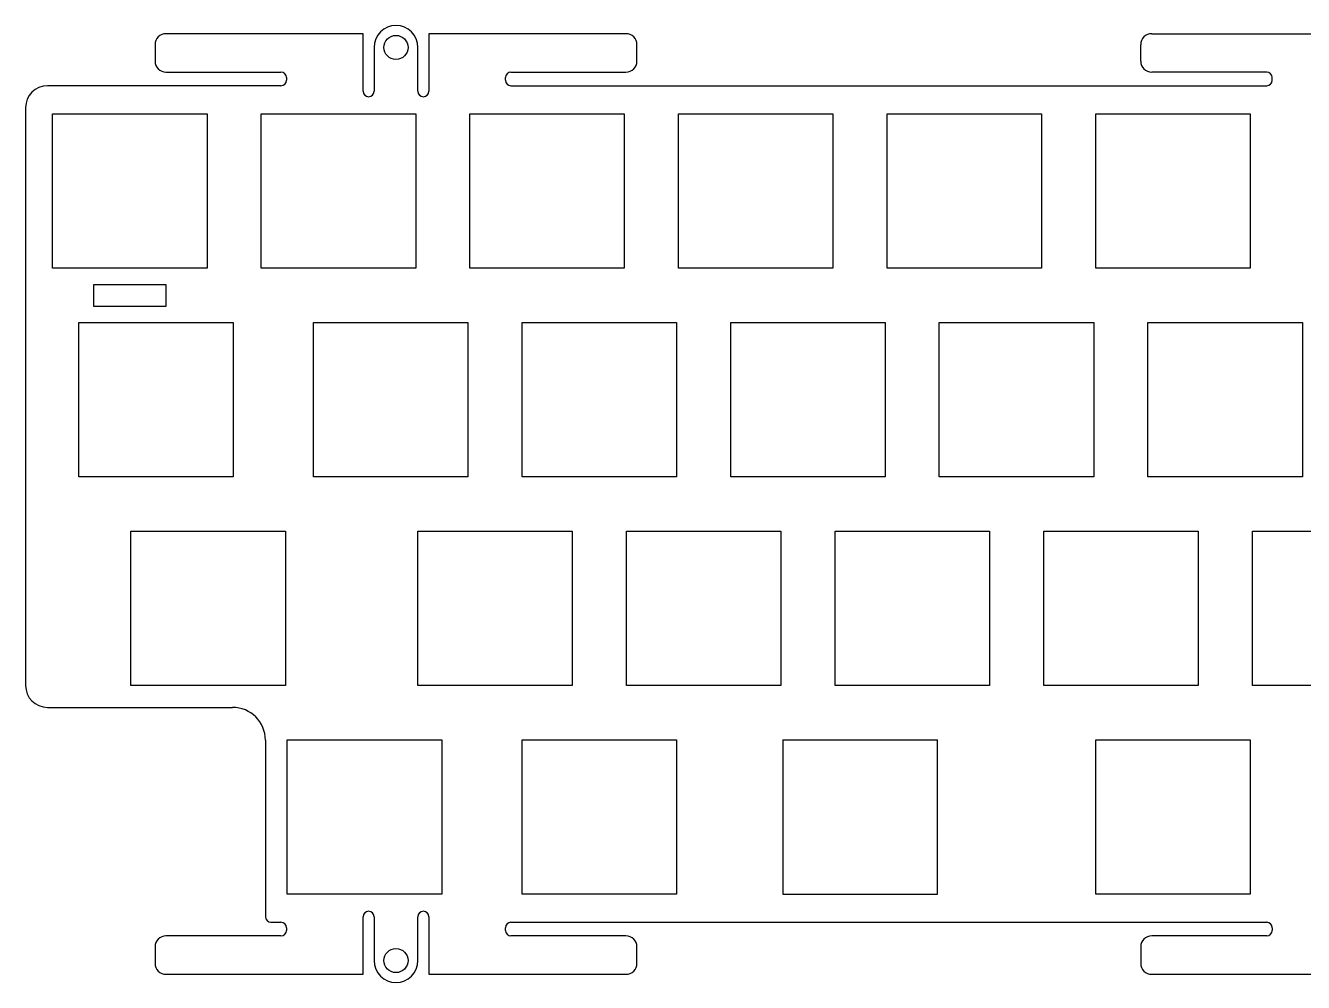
# Model space of a CAD drawing. Header units: millimetres. Extents: x -252 to -4, y 9 to 97.
# Drawn here: x -251.8 to -135.2, y 9.5 to 96.9 of the extents above; entities that cross this region are included whole.
import ezdxf

# ---------------------------------------------------------------- set-up
doc = ezdxf.new("R2010")
doc.units = ezdxf.units.MM
for name, color, linetype in [('Shape1002', 7, 'CONTINUOUS'), ('Shape1003', 7, 'CONTINUOUS'), ('Shape1004', 7, 'CONTINUOUS'), ('Shape1005', 7, 'CONTINUOUS'), ('Shape1010', 7, 'CONTINUOUS'), ('Shape1011', 7, 'CONTINUOUS'), ('Shape1012', 7, 'CONTINUOUS'), ('Shape1013', 7, 'CONTINUOUS'), ('Shape1018', 7, 'CONTINUOUS'), ('Shape1020', 7, 'CONTINUOUS'), ('Shape1021', 7, 'CONTINUOUS'), ('Shape1026', 7, 'CONTINUOUS'), ('Shape1027', 7, 'CONTINUOUS'), ('Shape1028', 7, 'CONTINUOUS'), ('Shape1029', 7, 'CONTINUOUS'), ('Shape1038', 7, 'CONTINUOUS'), ('Shape1039', 7, 'CONTINUOUS'), ('Shape1040', 7, 'CONTINUOUS'), ('Shape1041', 7, 'CONTINUOUS'), ('Shape1046', 7, 'CONTINUOUS'), ('Shape1047', 7, 'CONTINUOUS'), ('Shape1048', 7, 'CONTINUOUS'), ('Shape1049', 7, 'CONTINUOUS'), ('Shape1054', 7, 'CONTINUOUS'), ('Shape1055', 7, 'CONTINUOUS'), ('Shape1056', 7, 'CONTINUOUS'), ('Shape1057', 7, 'CONTINUOUS'), ('Shape1058', 7, 'CONTINUOUS'), ('Shape1059', 7, 'CONTINUOUS'), ('Shape1060', 7, 'CONTINUOUS'), ('Shape1061', 7, 'CONTINUOUS'), ('Shape1062', 7, 'CONTINUOUS'), ('Shape1063', 7, 'CONTINUOUS'), ('Shape1064', 7, 'CONTINUOUS'), ('Shape1065', 7, 'CONTINUOUS'), ('Shape1066', 7, 'CONTINUOUS'), ('Shape1067', 7, 'CONTINUOUS'), ('Shape1068', 7, 'CONTINUOUS'), ('Shape1069', 7, 'CONTINUOUS'), ('Shape1115', 7, 'CONTINUOUS'), ('Shape1116', 7, 'CONTINUOUS'), ('Shape1117', 7, 'CONTINUOUS'), ('Shape1126', 7, 'CONTINUOUS'), ('Shape1127', 7, 'CONTINUOUS'), ('Shape1128', 7, 'CONTINUOUS'), ('Shape1129', 7, 'CONTINUOUS'), ('Shape1130', 7, 'CONTINUOUS'), ('Shape1131', 7, 'CONTINUOUS'), ('Shape1132', 7, 'CONTINUOUS'), ('Shape1133', 7, 'CONTINUOUS'), ('Shape1174', 7, 'CONTINUOUS'), ('Shape548', 7, 'CONTINUOUS'), ('Shape551', 7, 'CONTINUOUS'), ('Shape754', 7, 'CONTINUOUS'), ('Shape755', 7, 'CONTINUOUS'), ('Shape756', 7, 'CONTINUOUS'), ('Shape757', 7, 'CONTINUOUS'), ('Shape758', 7, 'CONTINUOUS'), ('Shape759', 7, 'CONTINUOUS'), ('Shape760', 7, 'CONTINUOUS'), ('Shape761', 7, 'CONTINUOUS'), ('Shape762', 7, 'CONTINUOUS'), ('Shape795', 7, 'CONTINUOUS'), ('Shape796', 7, 'CONTINUOUS'), ('Shape797', 7, 'CONTINUOUS'), ('Shape798', 7, 'CONTINUOUS'), ('Shape799', 7, 'CONTINUOUS'), ('Shape800', 7, 'CONTINUOUS'), ('Shape801', 7, 'CONTINUOUS'), ('Shape802', 7, 'CONTINUOUS'), ('Shape803', 7, 'CONTINUOUS'), ('Shape846', 7, 'CONTINUOUS'), ('Shape847', 7, 'CONTINUOUS'), ('Shape848', 7, 'CONTINUOUS'), ('Shape849', 7, 'CONTINUOUS'), ('Shape850', 7, 'CONTINUOUS'), ('Shape851', 7, 'CONTINUOUS'), ('Shape852', 7, 'CONTINUOUS'), ('Shape853', 7, 'CONTINUOUS'), ('Shape854', 7, 'CONTINUOUS'), ('Shape855', 7, 'CONTINUOUS'), ('Shape856', 7, 'CONTINUOUS'), ('Shape857', 7, 'CONTINUOUS'), ('Shape858', 7, 'CONTINUOUS'), ('Shape859', 7, 'CONTINUOUS'), ('Shape860', 7, 'CONTINUOUS'), ('Shape861', 7, 'CONTINUOUS'), ('Shape862', 7, 'CONTINUOUS'), ('Shape863', 7, 'CONTINUOUS'), ('Shape864', 7, 'CONTINUOUS'), ('Shape865', 7, 'CONTINUOUS'), ('Shape866', 7, 'CONTINUOUS'), ('Shape867', 7, 'CONTINUOUS'), ('Shape868', 7, 'CONTINUOUS'), ('Shape869', 7, 'CONTINUOUS'), ('Shape870', 7, 'CONTINUOUS'), ('Shape871', 7, 'CONTINUOUS'), ('Shape885', 7, 'CONTINUOUS'), ('Shape886', 7, 'CONTINUOUS'), ('Shape887', 7, 'CONTINUOUS'), ('Shape888', 7, 'CONTINUOUS'), ('Shape889', 7, 'CONTINUOUS'), ('Shape890', 7, 'CONTINUOUS'), ('Shape891', 7, 'CONTINUOUS'), ('Shape892', 7, 'CONTINUOUS'), ('Shape893', 7, 'CONTINUOUS'), ('Shape894', 7, 'CONTINUOUS'), ('Shape895', 7, 'CONTINUOUS'), ('Shape896', 7, 'CONTINUOUS'), ('Shape897', 7, 'CONTINUOUS'), ('Shape898', 7, 'CONTINUOUS'), ('Shape899', 7, 'CONTINUOUS'), ('Shape900', 7, 'CONTINUOUS'), ('Shape901', 7, 'CONTINUOUS'), ('Shape902', 7, 'CONTINUOUS'), ('Shape903', 7, 'CONTINUOUS'), ('Shape904', 7, 'CONTINUOUS'), ('Shape905', 7, 'CONTINUOUS'), ('Shape906', 7, 'CONTINUOUS'), ('Shape907', 7, 'CONTINUOUS'), ('Shape908', 7, 'CONTINUOUS'), ('Shape909', 7, 'CONTINUOUS'), ('Shape910', 7, 'CONTINUOUS'), ('Shape911', 7, 'CONTINUOUS'), ('Shape912', 7, 'CONTINUOUS'), ('Shape913', 7, 'CONTINUOUS'), ('Shape914', 7, 'CONTINUOUS'), ('Shape915', 7, 'CONTINUOUS'), ('Shape916', 7, 'CONTINUOUS'), ('Shape917', 7, 'CONTINUOUS'), ('Shape918', 7, 'CONTINUOUS'), ('Shape919', 7, 'CONTINUOUS'), ('Shape920', 7, 'CONTINUOUS'), ('Shape921', 7, 'CONTINUOUS'), ('Shape946', 7, 'CONTINUOUS'), ('Shape947', 7, 'CONTINUOUS'), ('Shape948', 7, 'CONTINUOUS'), ('Shape949', 7, 'CONTINUOUS'), ('Shape954', 7, 'CONTINUOUS'), ('Shape955', 7, 'CONTINUOUS'), ('Shape956', 7, 'CONTINUOUS'), ('Shape957', 7, 'CONTINUOUS'), ('Shape958', 7, 'CONTINUOUS'), ('Shape959', 7, 'CONTINUOUS'), ('Shape960', 7, 'CONTINUOUS'), ('Shape961', 7, 'CONTINUOUS'), ('Shape974', 7, 'CONTINUOUS'), ('Shape975', 7, 'CONTINUOUS'), ('Shape976', 7, 'CONTINUOUS'), ('Shape977', 7, 'CONTINUOUS'), ('Shape982', 7, 'CONTINUOUS'), ('Shape983', 7, 'CONTINUOUS'), ('Shape984', 7, 'CONTINUOUS'), ('Shape985', 7, 'CONTINUOUS'), ('Shape986', 7, 'CONTINUOUS'), ('Shape987', 7, 'CONTINUOUS'), ('Shape988', 7, 'CONTINUOUS'), ('Shape989', 7, 'CONTINUOUS'), ('Shape990', 7, 'CONTINUOUS'), ('Shape991', 7, 'CONTINUOUS'), ('Shape992', 7, 'CONTINUOUS'), ('Shape993', 7, 'CONTINUOUS'), ('Shape994', 7, 'CONTINUOUS'), ('Shape995', 7, 'CONTINUOUS'), ('Shape996', 7, 'CONTINUOUS'), ('Shape997', 7, 'CONTINUOUS')]:
    doc.layers.add(name, color=color, linetype=linetype)

msp = doc.modelspace()

# ---------------------------------------------------------------- linework, layer by layer
at = {"layer": 'Shape1002'}
msp.add_line((-206.515, 55.6709), (-206.515, 69.7709), dxfattribs=at)
at = {"layer": 'Shape1003'}
msp.add_line((-206.515, 69.7709), (-192.415, 69.7709), dxfattribs=at)
at = {"layer": 'Shape1004'}
msp.add_line((-192.415, 69.7709), (-192.415, 55.6709), dxfattribs=at)
at = {"layer": 'Shape1005'}
msp.add_line((-192.415, 55.6709), (-206.515, 55.6709), dxfattribs=at)
at = {"layer": 'Shape1010'}
msp.add_line((-135.265, 69.7709), (-135.265, 55.6709), dxfattribs=at)
at = {"layer": 'Shape1011'}
msp.add_line((-135.265, 55.6709), (-149.365, 55.6709), dxfattribs=at)
at = {"layer": 'Shape1012'}
msp.add_line((-149.365, 55.6709), (-149.365, 69.7709), dxfattribs=at)
at = {"layer": 'Shape1013'}
msp.add_line((-149.365, 69.7709), (-135.265, 69.7709), dxfattribs=at)
at = {"layer": 'Shape1018'}
msp.add_line((-139.835, 50.7209), (-125.735, 50.7209), dxfattribs=at)
at = {"layer": 'Shape1020'}
msp.add_line((-125.735, 36.6209), (-139.835, 36.6209), dxfattribs=at)
at = {"layer": 'Shape1021'}
msp.add_line((-139.835, 36.6209), (-139.835, 50.7209), dxfattribs=at)
at = {"layer": 'Shape1026'}
msp.add_line((-144.785, 36.6209), (-158.885, 36.6209), dxfattribs=at)
at = {"layer": 'Shape1027'}
msp.add_line((-158.885, 36.6209), (-158.885, 50.7209), dxfattribs=at)
at = {"layer": 'Shape1028'}
msp.add_line((-158.885, 50.7209), (-144.785, 50.7209), dxfattribs=at)
at = {"layer": 'Shape1029'}
msp.add_line((-144.785, 50.7209), (-144.785, 36.6209), dxfattribs=at)
at = {"layer": 'Shape1038'}
msp.add_line((-177.935, 50.7209), (-163.835, 50.7209), dxfattribs=at)
at = {"layer": 'Shape1039'}
msp.add_line((-163.835, 50.7209), (-163.835, 36.6209), dxfattribs=at)
at = {"layer": 'Shape1040'}
msp.add_line((-163.835, 36.6209), (-177.935, 36.6209), dxfattribs=at)
at = {"layer": 'Shape1041'}
msp.add_line((-177.935, 36.6209), (-177.935, 50.7209), dxfattribs=at)
at = {"layer": 'Shape1046'}
msp.add_line((-201.935, 36.6209), (-216.035, 36.6209), dxfattribs=at)
at = {"layer": 'Shape1047'}
msp.add_line((-216.035, 36.6209), (-216.035, 50.7209), dxfattribs=at)
at = {"layer": 'Shape1048'}
msp.add_line((-216.035, 50.7209), (-201.935, 50.7209), dxfattribs=at)
at = {"layer": 'Shape1049'}
msp.add_line((-201.935, 50.7209), (-201.935, 36.6209), dxfattribs=at)
at = {"layer": 'Shape1054'}
msp.add_line((-235.275, 74.7209), (-249.375, 74.7209), dxfattribs=at)
at = {"layer": 'Shape1055'}
msp.add_line((-249.375, 74.7209), (-249.375, 88.8209), dxfattribs=at)
at = {"layer": 'Shape1056'}
msp.add_line((-249.375, 88.8209), (-235.275, 88.8209), dxfattribs=at)
at = {"layer": 'Shape1057'}
msp.add_line((-235.275, 88.8209), (-235.275, 74.7209), dxfattribs=at)
at = {"layer": 'Shape1058'}
msp.add_line((-239.035, 73.2459), (-239.035, 71.2459), dxfattribs=at)
at = {"layer": 'Shape1059'}
msp.add_line((-239.035, 71.2459), (-245.615, 71.2459), dxfattribs=at)
at = {"layer": 'Shape1060'}
msp.add_line((-245.615, 71.2459), (-245.615, 73.2459), dxfattribs=at)
at = {"layer": 'Shape1061'}
msp.add_line((-245.615, 73.2459), (-239.035, 73.2459), dxfattribs=at)
at = {"layer": 'Shape1062'}
msp.add_line((-232.895, 55.6709), (-246.995, 55.6709), dxfattribs=at)
at = {"layer": 'Shape1063'}
msp.add_line((-246.995, 55.6709), (-246.995, 69.7709), dxfattribs=at)
at = {"layer": 'Shape1064'}
msp.add_line((-246.995, 69.7709), (-232.895, 69.7709), dxfattribs=at)
at = {"layer": 'Shape1065'}
msp.add_line((-232.895, 69.7709), (-232.895, 55.6709), dxfattribs=at)
at = {"layer": 'Shape1066'}
msp.add_line((-227.945, 17.5709), (-227.945, 31.6709), dxfattribs=at)
at = {"layer": 'Shape1067'}
msp.add_line((-227.945, 31.6709), (-213.845, 31.6709), dxfattribs=at)
at = {"layer": 'Shape1068'}
msp.add_line((-213.845, 31.6709), (-213.845, 17.5709), dxfattribs=at)
at = {"layer": 'Shape1069'}
msp.add_line((-213.845, 17.5709), (-227.945, 17.5709), dxfattribs=at)
at = {"layer": 'Shape1115'}
msp.add_line((-182.695, 31.6709), (-182.695, 17.5709), dxfattribs=at)
at = {"layer": 'Shape1116'}
msp.add_line((-182.695, 17.5709), (-168.595, 17.5709), dxfattribs=at)
at = {"layer": 'Shape1117'}
msp.add_line((-168.595, 17.5709), (-168.595, 31.6709), dxfattribs=at)
at = {"layer": 'Shape1126'}
msp.add_line((-206.515, 17.5709), (-206.515, 31.6709), dxfattribs=at)
at = {"layer": 'Shape1127'}
msp.add_line((-206.515, 31.6709), (-192.415, 31.6709), dxfattribs=at)
at = {"layer": 'Shape1128'}
msp.add_line((-192.415, 31.6709), (-192.415, 17.5709), dxfattribs=at)
at = {"layer": 'Shape1129'}
msp.add_line((-192.415, 17.5709), (-206.515, 17.5709), dxfattribs=at)
at = {"layer": 'Shape1130'}
msp.add_line((-154.125, 31.6709), (-140.025, 31.6709), dxfattribs=at)
at = {"layer": 'Shape1131'}
msp.add_line((-140.025, 31.6709), (-140.025, 17.5709), dxfattribs=at)
at = {"layer": 'Shape1132'}
msp.add_line((-140.025, 17.5709), (-154.125, 17.5709), dxfattribs=at)
at = {"layer": 'Shape1133'}
msp.add_line((-154.125, 17.5709), (-154.125, 31.6709), dxfattribs=at)
at = {"layer": 'Shape1174'}
msp.add_line((-182.695, 31.6709), (-168.595, 31.6709), dxfattribs=at)
at = {"layer": 'Shape548'}
msp.add_circle((-218.025, 94.8949), 1.1, dxfattribs=at)
at = {"layer": 'Shape551'}
msp.add_circle((-218.025, 11.4969), 1.1, dxfattribs=at)
at = {"layer": 'Shape754'}
msp.add_line((-207.525, 14.9959), (-138.525, 14.9959), dxfattribs=at)
at = {"layer": 'Shape755'}
msp.add_arc((-138.525, 14.4959), 0.5, 0, 90, dxfattribs=at)
at = {"layer": 'Shape756'}
msp.add_line((-138.025, 14.4959), (-138.025, 14.2469), dxfattribs=at)
at = {"layer": 'Shape757'}
msp.add_arc((-138.525, 14.2469), 0.5, -90, 0, dxfattribs=at)
at = {"layer": 'Shape758'}
msp.add_line((-138.525, 13.7469), (-149.025, 13.7469), dxfattribs=at)
at = {"layer": 'Shape759'}
msp.add_arc((-149.025, 12.7469), 1, 90, 180, dxfattribs=at)
at = {"layer": 'Shape760'}
msp.add_line((-150.025, 12.7469), (-150.025, 11.2469), dxfattribs=at)
at = {"layer": 'Shape761'}
msp.add_arc((-149.025, 11.2469), 1, 180, -90, dxfattribs=at)
at = {"layer": 'Shape762'}
msp.add_line((-149.025, 10.2469), (-131.025, 10.2469), dxfattribs=at)
at = {"layer": 'Shape795'}
msp.add_line((-207.525, 91.3959), (-138.525, 91.3959), dxfattribs=at)
at = {"layer": 'Shape796'}
msp.add_arc((-138.525, 91.8959), 0.5, -90, 0, dxfattribs=at)
at = {"layer": 'Shape797'}
msp.add_line((-138.025, 91.8959), (-138.025, 92.1449), dxfattribs=at)
at = {"layer": 'Shape798'}
msp.add_arc((-138.525, 92.1449), 0.5, 0, 90, dxfattribs=at)
at = {"layer": 'Shape799'}
msp.add_line((-138.525, 92.6449), (-149.025, 92.6449), dxfattribs=at)
at = {"layer": 'Shape800'}
msp.add_arc((-149.025, 93.6449), 1, 180, -90, dxfattribs=at)
at = {"layer": 'Shape801'}
msp.add_line((-150.025, 93.6449), (-150.025, 95.1449), dxfattribs=at)
at = {"layer": 'Shape802'}
msp.add_arc((-149.025, 95.1449), 1, 90, 180, dxfattribs=at)
at = {"layer": 'Shape803'}
msp.add_line((-149.025, 96.1449), (-131.025, 96.1449), dxfattribs=at)
at = {"layer": 'Shape846'}
msp.add_arc((-207.525, 91.8959), 0.5, 180, -90, dxfattribs=at)
at = {"layer": 'Shape847'}
msp.add_line((-208.025, 91.8959), (-208.025, 92.1449), dxfattribs=at)
at = {"layer": 'Shape848'}
msp.add_arc((-207.525, 92.1449), 0.5, 90, 180, dxfattribs=at)
at = {"layer": 'Shape849'}
msp.add_line((-207.525, 92.6449), (-197.025, 92.6449), dxfattribs=at)
at = {"layer": 'Shape850'}
msp.add_arc((-197.025, 93.6449), 1, -90, 0, dxfattribs=at)
at = {"layer": 'Shape851'}
msp.add_line((-196.025, 93.6449), (-196.025, 95.1449), dxfattribs=at)
at = {"layer": 'Shape852'}
msp.add_arc((-197.025, 95.1449), 1, 0, 90, dxfattribs=at)
at = {"layer": 'Shape853'}
msp.add_line((-197.025, 96.1449), (-215.025, 96.1449), dxfattribs=at)
at = {"layer": 'Shape854'}
msp.add_line((-215.025, 96.1449), (-215.025, 90.8949), dxfattribs=at)
at = {"layer": 'Shape855'}
msp.add_arc((-215.525, 90.8949), 0.5, 180, 0, dxfattribs=at)
at = {"layer": 'Shape856'}
msp.add_line((-216.025, 90.8949), (-216.025, 94.8949), dxfattribs=at)
at = {"layer": 'Shape857'}
msp.add_arc((-218.025, 94.8949), 2, 0, 180, dxfattribs=at)
at = {"layer": 'Shape858'}
msp.add_line((-220.025, 94.8949), (-220.025, 90.8949), dxfattribs=at)
at = {"layer": 'Shape859'}
msp.add_arc((-220.525, 90.8949), 0.5, 180, 0, dxfattribs=at)
at = {"layer": 'Shape860'}
msp.add_line((-221.025, 90.8949), (-221.025, 96.1449), dxfattribs=at)
at = {"layer": 'Shape861'}
msp.add_line((-221.025, 96.1449), (-239.025, 96.1449), dxfattribs=at)
at = {"layer": 'Shape862'}
msp.add_arc((-239.025, 95.1449), 1, 90, 180, dxfattribs=at)
at = {"layer": 'Shape863'}
msp.add_line((-240.025, 95.1449), (-240.025, 93.6449), dxfattribs=at)
at = {"layer": 'Shape864'}
msp.add_arc((-239.025, 93.6449), 1, 180, -90, dxfattribs=at)
at = {"layer": 'Shape865'}
msp.add_line((-239.025, 92.6449), (-228.525, 92.6449), dxfattribs=at)
at = {"layer": 'Shape866'}
msp.add_arc((-228.525, 92.1449), 0.5, 0, 90, dxfattribs=at)
at = {"layer": 'Shape867'}
msp.add_line((-228.025, 92.1449), (-228.025, 91.8959), dxfattribs=at)
at = {"layer": 'Shape868'}
msp.add_arc((-228.525, 91.8959), 0.5, -90, 0, dxfattribs=at)
at = {"layer": 'Shape869'}
msp.add_line((-228.525, 91.3959), (-249.845, 91.3959), dxfattribs=at)
at = {"layer": 'Shape870'}
msp.add_arc((-249.845, 89.3959), 2, 90, 180, dxfattribs=at)
at = {"layer": 'Shape871'}
msp.add_line((-251.845, 89.3959), (-251.845, 36.6209), dxfattribs=at)
at = {"layer": 'Shape885'}
msp.add_arc((-249.845, 36.6209), 2, 180, -90, dxfattribs=at)
at = {"layer": 'Shape886'}
msp.add_line((-249.845, 34.6209), (-232.945, 34.6209), dxfattribs=at)
at = {"layer": 'Shape887'}
msp.add_arc((-232.945, 31.6209), 3, 0, 90, dxfattribs=at)
at = {"layer": 'Shape888'}
msp.add_line((-229.945, 31.6209), (-229.945, 15.4959), dxfattribs=at)
at = {"layer": 'Shape889'}
msp.add_arc((-229.445, 15.4959), 0.5, 180, -90, dxfattribs=at)
at = {"layer": 'Shape890'}
msp.add_line((-229.445, 14.9959), (-228.525, 14.9959), dxfattribs=at)
at = {"layer": 'Shape891'}
msp.add_arc((-228.525, 14.4959), 0.5, 0, 90, dxfattribs=at)
at = {"layer": 'Shape892'}
msp.add_line((-228.025, 14.4959), (-228.025, 14.2469), dxfattribs=at)
at = {"layer": 'Shape893'}
msp.add_arc((-228.525, 14.2469), 0.5, -90, 0, dxfattribs=at)
at = {"layer": 'Shape894'}
msp.add_line((-228.525, 13.7469), (-239.025, 13.7469), dxfattribs=at)
at = {"layer": 'Shape895'}
msp.add_arc((-239.025, 12.7469), 1, 90, 180, dxfattribs=at)
at = {"layer": 'Shape896'}
msp.add_line((-240.025, 12.7469), (-240.025, 11.2469), dxfattribs=at)
at = {"layer": 'Shape897'}
msp.add_arc((-239.025, 11.2469), 1, 180, -90, dxfattribs=at)
at = {"layer": 'Shape898'}
msp.add_line((-239.025, 10.2469), (-221.025, 10.2469), dxfattribs=at)
at = {"layer": 'Shape899'}
msp.add_line((-221.025, 10.2469), (-221.025, 15.4969), dxfattribs=at)
at = {"layer": 'Shape900'}
msp.add_arc((-220.525, 15.4969), 0.5, 0, 180, dxfattribs=at)
at = {"layer": 'Shape901'}
msp.add_line((-220.025, 15.4969), (-220.025, 11.4969), dxfattribs=at)
at = {"layer": 'Shape902'}
msp.add_arc((-218.025, 11.4969), 2, 180, 0, dxfattribs=at)
at = {"layer": 'Shape903'}
msp.add_line((-216.025, 11.4969), (-216.025, 15.4969), dxfattribs=at)
at = {"layer": 'Shape904'}
msp.add_arc((-215.525, 15.4969), 0.5, 0, 180, dxfattribs=at)
at = {"layer": 'Shape905'}
msp.add_line((-215.025, 15.4969), (-215.025, 10.2469), dxfattribs=at)
at = {"layer": 'Shape906'}
msp.add_line((-215.025, 10.2469), (-197.025, 10.2469), dxfattribs=at)
at = {"layer": 'Shape907'}
msp.add_arc((-197.025, 11.2469), 1, -90, 0, dxfattribs=at)
at = {"layer": 'Shape908'}
msp.add_line((-196.025, 11.2469), (-196.025, 12.7469), dxfattribs=at)
at = {"layer": 'Shape909'}
msp.add_arc((-197.025, 12.7469), 1, 0, 90, dxfattribs=at)
at = {"layer": 'Shape910'}
msp.add_line((-197.025, 13.7469), (-207.525, 13.7469), dxfattribs=at)
at = {"layer": 'Shape911'}
msp.add_arc((-207.525, 14.2469), 0.5, 180, -90, dxfattribs=at)
at = {"layer": 'Shape912'}
msp.add_line((-208.025, 14.2469), (-208.025, 14.4959), dxfattribs=at)
at = {"layer": 'Shape913'}
msp.add_arc((-207.525, 14.4959), 0.5, 90, 180, dxfattribs=at)
at = {"layer": 'Shape914'}
msp.add_line((-230.325, 74.7209), (-230.325, 88.8209), dxfattribs=at)
at = {"layer": 'Shape915'}
msp.add_line((-230.325, 88.8209), (-216.225, 88.8209), dxfattribs=at)
at = {"layer": 'Shape916'}
msp.add_line((-216.225, 88.8209), (-216.225, 74.7209), dxfattribs=at)
at = {"layer": 'Shape917'}
msp.add_line((-216.225, 74.7209), (-230.325, 74.7209), dxfattribs=at)
at = {"layer": 'Shape918'}
msp.add_line((-242.225, 36.6209), (-242.225, 50.7209), dxfattribs=at)
at = {"layer": 'Shape919'}
msp.add_line((-242.225, 50.7209), (-228.125, 50.7209), dxfattribs=at)
at = {"layer": 'Shape920'}
msp.add_line((-228.125, 50.7209), (-228.125, 36.6209), dxfattribs=at)
at = {"layer": 'Shape921'}
msp.add_line((-228.125, 36.6209), (-242.225, 36.6209), dxfattribs=at)
at = {"layer": 'Shape946'}
msp.add_line((-225.565, 55.6709), (-225.565, 69.7709), dxfattribs=at)
at = {"layer": 'Shape947'}
msp.add_line((-225.565, 69.7709), (-211.465, 69.7709), dxfattribs=at)
at = {"layer": 'Shape948'}
msp.add_line((-211.465, 69.7709), (-211.465, 55.6709), dxfattribs=at)
at = {"layer": 'Shape949'}
msp.add_line((-211.465, 55.6709), (-225.565, 55.6709), dxfattribs=at)
at = {"layer": 'Shape954'}
msp.add_line((-192.225, 74.7209), (-192.225, 88.8209), dxfattribs=at)
at = {"layer": 'Shape955'}
msp.add_line((-192.225, 88.8209), (-178.125, 88.8209), dxfattribs=at)
at = {"layer": 'Shape956'}
msp.add_line((-178.125, 88.8209), (-178.125, 74.7209), dxfattribs=at)
at = {"layer": 'Shape957'}
msp.add_line((-178.125, 74.7209), (-192.225, 74.7209), dxfattribs=at)
at = {"layer": 'Shape958'}
msp.add_line((-154.315, 55.6709), (-168.415, 55.6709), dxfattribs=at)
at = {"layer": 'Shape959'}
msp.add_line((-168.415, 55.6709), (-168.415, 69.7709), dxfattribs=at)
at = {"layer": 'Shape960'}
msp.add_line((-168.415, 69.7709), (-154.315, 69.7709), dxfattribs=at)
at = {"layer": 'Shape961'}
msp.add_line((-154.315, 69.7709), (-154.315, 55.6709), dxfattribs=at)
at = {"layer": 'Shape974'}
msp.add_line((-173.365, 55.6709), (-187.465, 55.6709), dxfattribs=at)
at = {"layer": 'Shape975'}
msp.add_line((-187.465, 55.6709), (-187.465, 69.7709), dxfattribs=at)
at = {"layer": 'Shape976'}
msp.add_line((-187.465, 69.7709), (-173.365, 69.7709), dxfattribs=at)
at = {"layer": 'Shape977'}
msp.add_line((-173.365, 69.7709), (-173.365, 55.6709), dxfattribs=at)
at = {"layer": 'Shape982'}
msp.add_line((-196.985, 36.6209), (-196.985, 50.7209), dxfattribs=at)
at = {"layer": 'Shape983'}
msp.add_line((-196.985, 50.7209), (-182.885, 50.7209), dxfattribs=at)
at = {"layer": 'Shape984'}
msp.add_line((-182.885, 50.7209), (-182.885, 36.6209), dxfattribs=at)
at = {"layer": 'Shape985'}
msp.add_line((-182.885, 36.6209), (-196.985, 36.6209), dxfattribs=at)
at = {"layer": 'Shape986'}
msp.add_line((-140.025, 74.7209), (-154.125, 74.7209), dxfattribs=at)
at = {"layer": 'Shape987'}
msp.add_line((-154.125, 74.7209), (-154.125, 88.8209), dxfattribs=at)
at = {"layer": 'Shape988'}
msp.add_line((-154.125, 88.8209), (-140.025, 88.8209), dxfattribs=at)
at = {"layer": 'Shape989'}
msp.add_line((-140.025, 88.8209), (-140.025, 74.7209), dxfattribs=at)
at = {"layer": 'Shape990'}
msp.add_line((-197.175, 88.8209), (-197.175, 74.7209), dxfattribs=at)
at = {"layer": 'Shape991'}
msp.add_line((-197.175, 74.7209), (-211.275, 74.7209), dxfattribs=at)
at = {"layer": 'Shape992'}
msp.add_line((-211.275, 74.7209), (-211.275, 88.8209), dxfattribs=at)
at = {"layer": 'Shape993'}
msp.add_line((-211.275, 88.8209), (-197.175, 88.8209), dxfattribs=at)
at = {"layer": 'Shape994'}
msp.add_line((-159.075, 88.8209), (-159.075, 74.7209), dxfattribs=at)
at = {"layer": 'Shape995'}
msp.add_line((-159.075, 74.7209), (-173.175, 74.7209), dxfattribs=at)
at = {"layer": 'Shape996'}
msp.add_line((-173.175, 74.7209), (-173.175, 88.8209), dxfattribs=at)
at = {"layer": 'Shape997'}
msp.add_line((-173.175, 88.8209), (-159.075, 88.8209), dxfattribs=at)

doc.saveas('drawing.dxf')
